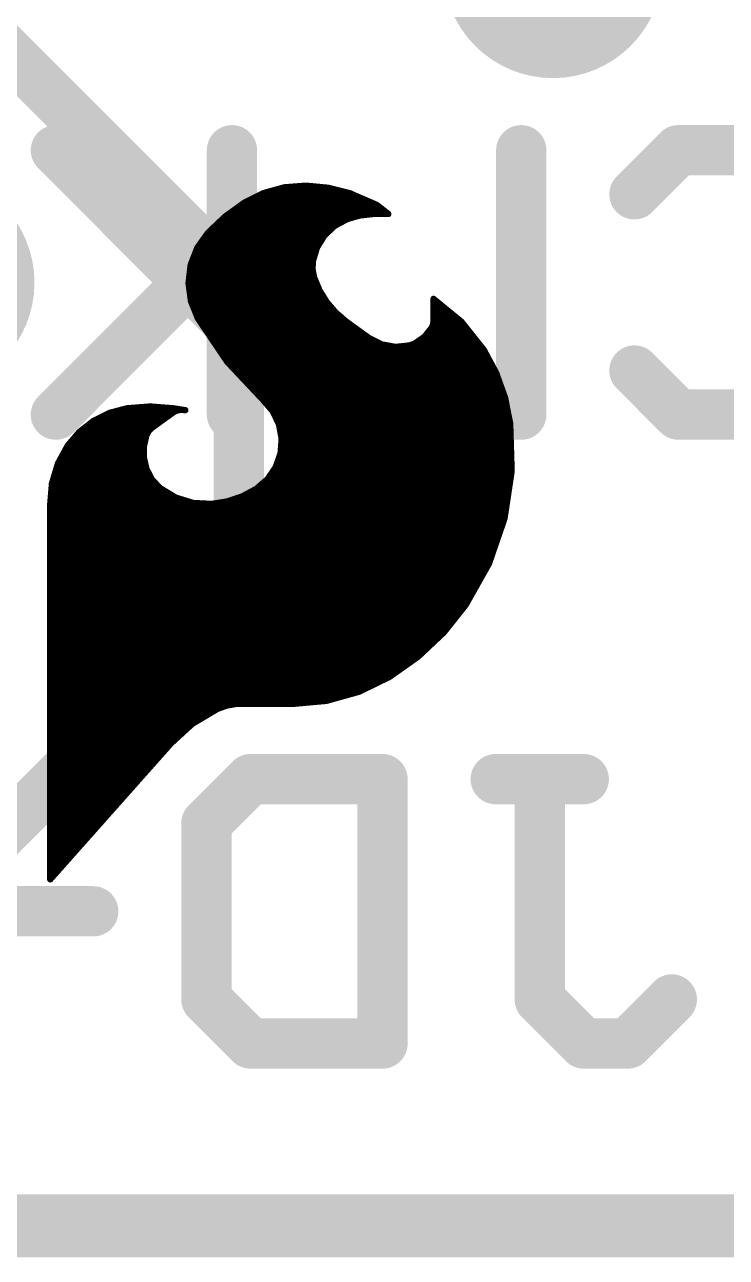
# Model space of a CAD drawing. Extents: x -36 to 72, y -11 to 13.
# Drawn here: x 15.645 to 18.481, y -0.127 to 4.851 of the extents above; entities that cross this region are included whole.
import ezdxf

# ---------------------------------------------------------------- set-up
doc = ezdxf.new("R2010")
doc.units = 0
for name, color, linetype in [('1', 12, 'CONTINUOUS'), ('16', 132, 'CONTINUOUS'), ('18', 110, 'CONTINUOUS'), ('20', 53, 'CONTINUOUS'), ('21', 53, 'CONTINUOUS'), ('22', 53, 'CONTINUOUS'), ('23', 53, 'CONTINUOUS')]:
    doc.layers.add(name, color=color, linetype=linetype)

# ---------------------------------------------------------------- blocks, each defined once
blk = doc.blocks.new('ROUNDV')
at = {"const_width": 0.5}
blk.add_lwpolyline([(0, -0.25, 1), (0, 0.25, 1), (0, -0.25)], format="xyb", dxfattribs=at)

msp = doc.modelspace()

# ---------------------------------------------------------------- linework, layer by layer
at = {"layer": '1'}
for points, const_width in [([(16.51, 3.81), (15.24, 5.08)], 0.2032), ([(16.51, 2.54), (16.51, 3.81)], 0.2032), ([(15.24, 1.27), (16.51, 2.54)], 0.2032), ([(21.59, 0), (0, 0)], 0.254)]:
    msp.add_lwpolyline(points, dxfattribs=dict(at, const_width=const_width))
at = {"layer": '1', "const_width": 0.1016}
for points in [[(16.5608, 3.81, 1), (16.4592, 3.81)], [(16.4741, 3.7741, 1), (16.5459, 3.8459)], [(16.5459, 2.5041, 1), (16.4741, 2.5759)], [(16.4592, 2.54, 1), (16.5608, 2.54)]]:
    msp.add_lwpolyline(points, format="xyb", dxfattribs=at)
at = {"layer": '16', "const_width": 0.254}
msp.add_lwpolyline([(21.59, 0), (0, 0)], dxfattribs=at)
at = {"layer": '20', "const_width": 0.2032}
msp.add_lwpolyline([(0, 0), (21.59, 0)], dxfattribs=at)
at = {"layer": '21', "const_width": 0.0254}
for points in [[(16.6109, 4.1714), (16.5329, 4.1326)], [(16.6949, 4.1946), (16.6109, 4.1714)], [(16.682, 4.191), (16.8784, 4.191)], [(16.7818, 4.2012), (16.6949, 4.1946)], [(16.8719, 4.1927), (16.7818, 4.2012)], [(16.9596, 4.1707), (16.8719, 4.1927)], [(16.9825, 4.1605), (16.9596, 4.1707)], [(16.5329, 4.1326), (16.4552, 4.0766)], [(16.5482, 4.1402), (17.0297, 4.1402)], [(16.5992, 4.1656), (16.9711, 4.1656)], [(17.0181, 4.1453), (16.9825, 4.1605)], [(17.0685, 4.1232), (17.0181, 4.1453)], [(17.112, 4.0894), (17.0685, 4.1232)], [(16.4552, 4.0766), (16.3856, 4.0107)], [(16.473, 4.0894), (17.112, 4.0894)], [(16.5082, 4.1148), (17.0794, 4.1148)], [(16.9495, 4.0665), (17.0007, 4.081)], [(17.0007, 4.081), (17.0536, 4.0869)], [(17.0536, 4.0869), (17.1146, 4.0869)], [(17.1145, 4.0869), (17.112, 4.0894)], [(17.1146, 4.0869), (17.1145, 4.0869)], [(16.4151, 4.0386), (16.8977, 4.0386)], [(16.4419, 4.064), (16.9448, 4.064)], [(16.8567, 4.0003), (16.8987, 4.0395)], [(16.8987, 4.0395), (16.9495, 4.0665)], [(16.3856, 4.0107), (16.3425, 3.9503)], [(16.3692, 3.9878), (16.849, 3.9878)], [(16.3882, 4.0132), (16.8706, 4.0132)], [(16.8264, 3.9514), (16.8567, 4.0003)], [(16.3425, 3.9503), (16.3157, 3.8811)], [(16.3373, 3.937), (16.822, 3.937)], [(16.3511, 3.9624), (16.8332, 3.9624)], [(16.8098, 3.8964), (16.8264, 3.9514)], [(16.3157, 3.8811), (16.3071, 3.8074)], [(16.3177, 3.8862), (16.8094, 3.8862)], [(16.3275, 3.9116), (16.8144, 3.9116)], [(16.8084, 3.863), (16.8098, 3.8964)], [(16.3104, 3.8354), (16.8139, 3.8354)], [(16.3133, 3.8608), (16.8088, 3.8608)], [(16.8149, 3.8303), (16.8084, 3.863)], [(16.8364, 3.7788), (16.8149, 3.8303)], [(16.3071, 3.8074), (16.317, 3.7339)], [(16.3074, 3.81), (16.8234, 3.81)], [(16.3102, 3.7846), (16.834, 3.7846)], [(16.8657, 3.7313), (16.8364, 3.7788)], [(16.3136, 3.7592), (16.8485, 3.7592)], [(16.317, 3.7339), (16.345, 3.6652)], [(16.3171, 3.7338), (16.8642, 3.7338)], [(16.902, 3.6889), (16.8657, 3.7313)], [(17.4101, 3.6519), (17.2975, 3.744)], [(17.2975, 3.744), (17.2975, 3.6551)], [(17.2975, 3.7338), (17.31, 3.7338)], [(16.3274, 3.7084), (16.8853, 3.7084)], [(16.3378, 3.683), (16.9089, 3.683)], [(16.9444, 3.6525), (16.902, 3.6889)], [(17.2975, 3.7084), (17.341, 3.7084)], [(17.2975, 3.683), (17.3721, 3.683)], [(16.345, 3.6652), (16.4636, 3.4894)], [(16.3501, 3.6576), (16.9385, 3.6576)], [(16.3673, 3.6322), (16.9725, 3.6322)], [(17.0358, 3.5865), (16.9444, 3.6525)], [(17.2898, 3.6271), (17.2602, 3.5904)], [(17.2955, 3.6406), (17.2898, 3.6271)], [(17.292, 3.6322), (17.4258, 3.6322)], [(17.2975, 3.6551), (17.2955, 3.6406)], [(17.2975, 3.6576), (17.4031, 3.6576)], [(17.5007, 3.5382), (17.4101, 3.6519)], [(16.3844, 3.6068), (17.0077, 3.6068)], [(16.4015, 3.5814), (17.0458, 3.5814)], [(17.0871, 3.5603), (17.0358, 3.5865)], [(17.2602, 3.5904), (17.2213, 3.5636)], [(17.2471, 3.5814), (17.4663, 3.5814)], [(17.2734, 3.6068), (17.446, 3.6068)], [(16.4187, 3.556), (17.1104, 3.556)], [(16.4358, 3.5306), (17.5048, 3.5306)], [(17.1437, 3.5499), (17.0871, 3.5603)], [(17.2009, 3.556), (17.1437, 3.5499)], [(17.2213, 3.5636), (17.2009, 3.556)], [(17.2009, 3.556), (17.4865, 3.556)], [(17.5508, 3.4448), (17.5007, 3.5382)], [(16.4529, 3.5052), (17.5184, 3.5052)], [(16.4636, 3.4894), (16.6091, 3.335)], [(16.4726, 3.4798), (17.5321, 3.4798)], [(16.4966, 3.4544), (17.5457, 3.4544)], [(16.5205, 3.429), (17.5565, 3.429)], [(17.5866, 3.345), (17.5508, 3.4448)], [(16.5444, 3.4036), (17.5656, 3.4036)], [(16.5684, 3.3782), (17.5747, 3.3782)], [(16.5923, 3.3528), (17.5838, 3.3528)], [(16.6091, 3.335), (16.6474, 3.2901)], [(16.6156, 3.3274), (17.5901, 3.3274)], [(17.6073, 3.241), (17.5866, 3.345)], [(15.988, 3.2836), (15.9232, 3.2515)], [(15.9739, 3.2766), (16.2329, 3.2766)], [(16.0579, 3.302), (15.988, 3.2836)], [(16.1519, 3.3094), (16.0579, 3.302)], [(16.0579, 3.302), (16.2459, 3.302)], [(16.2459, 3.302), (16.1519, 3.3094)], [(16.1595, 3.2233), (16.2434, 3.2842)], [(16.2434, 3.2842), (16.2591, 3.2926)], [(16.2942, 3.2944), (16.2459, 3.302)], [(16.2591, 3.2926), (16.2765, 3.2961)], [(16.2765, 3.2961), (16.2942, 3.2944)], [(16.6372, 3.302), (17.5952, 3.302)], [(16.6474, 3.2901), (16.6729, 3.2368)], [(16.6539, 3.2766), (17.6002, 3.2766)], [(15.9232, 3.2515), (15.8662, 3.2071)], [(15.8902, 3.2258), (16.1629, 3.2258)], [(15.9228, 3.2512), (16.1979, 3.2512)], [(16.666, 3.2512), (17.6053, 3.2512)], [(16.6729, 3.2368), (16.6836, 3.1787)], [(16.6749, 3.2258), (17.6078, 3.2258)], [(17.6133, 3.0482), (17.6073, 3.241)], [(15.8662, 3.2071), (15.8192, 3.1521)], [(15.8388, 3.175), (16.1327, 3.175)], [(15.8605, 3.2004), (16.1407, 3.2004)], [(16.1268, 3.1483), (16.1367, 3.1928)], [(16.1367, 3.1928), (16.1457, 3.2099)], [(16.1457, 3.2099), (16.1595, 3.2233)], [(16.6836, 3.1787), (16.679, 3.1198)], [(16.6796, 3.2004), (17.6086, 3.2004)], [(16.6834, 3.175), (17.6094, 3.175)], [(15.8192, 3.1521), (15.7791, 3.0789)], [(15.8039, 3.1242), (16.1268, 3.1242)], [(15.8178, 3.1496), (16.1271, 3.1496)], [(16.1268, 3.1027), (16.1268, 3.1483)], [(16.6794, 3.1242), (17.611, 3.1242)], [(16.6814, 3.1496), (17.6102, 3.1496)], [(15.7791, 3.0789), (15.7551, 2.999)], [(15.79, 3.0988), (16.1276, 3.0988)], [(16.1367, 3.0582), (16.1268, 3.1027)], [(16.679, 3.1198), (16.6594, 3.0641)], [(16.6716, 3.0988), (17.6118, 3.0988)], [(15.7698, 3.048), (16.1419, 3.048)], [(15.7774, 3.0734), (16.1333, 3.0734)], [(16.1589, 3.0148), (16.1367, 3.0582)], [(16.6594, 3.0641), (16.626, 3.0154)], [(16.6484, 3.048), (17.6133, 3.048)], [(16.6627, 3.0734), (17.6125, 3.0734)], [(17.5845, 2.8575), (17.6133, 3.0482)], [(15.7551, 2.999), (15.7481, 2.9159)], [(15.7549, 2.9972), (16.1757, 2.9972)], [(15.7621, 3.0226), (16.1549, 3.0226)], [(16.1926, 2.9794), (16.1589, 3.0148)], [(16.256, 2.9412), (16.1926, 2.9794)], [(16.5812, 2.9769), (16.5248, 2.9465)], [(16.626, 3.0154), (16.5812, 2.9769)], [(16.6049, 2.9972), (17.6056, 2.9972)], [(16.631, 3.0226), (17.6095, 3.0226)], [(15.7507, 2.9464), (16.2474, 2.9464)], [(15.7528, 2.9718), (16.2052, 2.9718)], [(16.3268, 2.9196), (16.256, 2.9412)], [(16.4641, 2.926), (16.4008, 2.9159)], [(16.5248, 2.9465), (16.4641, 2.926)], [(16.5245, 2.9464), (17.5979, 2.9464)], [(16.5717, 2.9718), (17.6018, 2.9718)], [(15.7481, 2.9159), (15.7481, 1.3995)], [(15.7481, 2.8956), (17.5902, 2.8956)], [(15.7485, 2.921), (16.3222, 2.921)], [(16.4008, 2.9159), (16.3268, 2.9196)], [(16.4328, 2.921), (17.5941, 2.921)], [(15.7481, 2.8702), (17.5864, 2.8702)], [(15.7481, 2.8448), (17.5801, 2.8448)], [(17.5217, 2.6751), (17.5845, 2.8575)], [(15.7481, 2.8194), (17.5714, 2.8194)], [(15.7481, 2.794), (17.5626, 2.794)], [(15.7481, 2.7686), (17.5539, 2.7686)], [(15.7481, 2.7432), (17.5451, 2.7432)], [(15.7481, 2.7178), (17.5364, 2.7178)], [(15.7481, 2.6924), (17.5276, 2.6924)], [(15.7481, 2.667), (17.5171, 2.667)], [(15.7481, 2.6416), (17.5028, 2.6416)], [(17.427, 2.507), (17.5217, 2.6751)], [(15.7481, 2.6162), (17.4885, 2.6162)], [(15.7481, 2.5908), (17.4742, 2.5908)], [(15.7481, 2.5654), (17.4599, 2.5654)], [(15.7481, 2.54), (17.4456, 2.54)], [(15.7481, 2.5146), (17.4313, 2.5146)], [(15.7481, 2.4892), (17.4128, 2.4892)], [(17.3386, 2.3963), (17.427, 2.507)], [(15.7481, 2.4638), (17.3925, 2.4638)], [(15.7481, 2.4384), (17.3722, 2.4384)], [(15.7481, 2.413), (17.3519, 2.413)], [(15.7481, 2.3876), (17.3293, 2.3876)], [(17.2354, 2.2991), (17.3386, 2.3963)], [(15.7481, 2.3622), (17.3024, 2.3622)], [(15.7481, 2.3368), (17.2754, 2.3368)], [(15.7481, 2.3114), (17.2485, 2.3114)], [(15.7481, 2.286), (17.2169, 2.286)], [(17.1197, 2.2174), (17.2354, 2.2991)], [(15.7481, 2.2606), (17.1809, 2.2606)], [(15.7481, 2.2352), (17.1449, 2.2352)], [(15.7481, 2.2098), (17.1041, 2.2098)], [(15.7481, 2.1844), (17.052, 2.1844)], [(16.9967, 2.1574), (17.1197, 2.2174)], [(15.7481, 2.159), (16.9999, 2.159)], [(15.7481, 2.1336), (16.9114, 2.1336)], [(16.8648, 2.1206), (16.9967, 2.1574)], [(15.7481, 2.1082), (16.7285, 2.1082)], [(15.7481, 2.0828), (16.4151, 2.0828)], [(16.3225, 2.0277), (16.4237, 2.0879)], [(16.4237, 2.0879), (16.4609, 2.1014)], [(16.4609, 2.1014), (16.4999, 2.1082)], [(16.4999, 2.1082), (16.7285, 2.1082)], [(16.7285, 2.1082), (16.8648, 2.1206)], [(15.7481, 2.0574), (16.3724, 2.0574)], [(15.7481, 2.032), (16.3297, 2.032)], [(15.7481, 2.0066), (16.2994, 2.0066)], [(15.7481, 1.9812), (16.2717, 1.9812)], [(16.2357, 1.9482), (16.3225, 2.0277)], [(15.7481, 1.9558), (16.244, 1.9558)], [(15.7481, 1.3995), (16.2357, 1.9482)], [(15.7481, 1.9304), (16.2199, 1.9304)], [(15.7481, 1.905), (16.1973, 1.905)], [(15.7481, 1.8796), (16.1747, 1.8796)], [(15.7481, 1.8542), (16.1522, 1.8542)], [(15.7481, 1.8288), (16.1296, 1.8288)], [(15.7481, 1.8034), (16.107, 1.8034)], [(15.7481, 1.778), (16.0845, 1.778)], [(15.7481, 1.7526), (16.0619, 1.7526)], [(15.7481, 1.7272), (16.0393, 1.7272)], [(15.7481, 1.7018), (16.0167, 1.7018)], [(15.7481, 1.6764), (15.9942, 1.6764)], [(15.7481, 1.651), (15.9716, 1.651)], [(15.7481, 1.6256), (15.949, 1.6256)], [(15.7481, 1.6002), (15.9265, 1.6002)], [(15.7481, 1.5748), (15.9039, 1.5748)], [(15.7481, 1.5494), (15.8813, 1.5494)], [(15.7481, 1.524), (15.8587, 1.524)], [(15.7481, 1.4986), (15.8362, 1.4986)], [(15.7481, 1.4732), (15.8136, 1.4732)], [(15.7481, 1.4478), (15.791, 1.4478)], [(15.7481, 1.4224), (15.7684, 1.4224)]]:
    msp.add_lwpolyline(points, dxfattribs=at)
at = {"layer": '21', "const_width": 0.0127}
for points in [[(16.6092, 4.1775, 1), (16.6126, 4.1653)], [(16.6137, 4.1657, 1), (16.6081, 4.1771)], [(16.682, 4.1974, 1), (16.682, 4.1846)], [(16.6944, 4.2009, 1), (16.6954, 4.1882)], [(16.6966, 4.1885, 1), (16.6932, 4.2007)], [(16.7824, 4.2075, 1), (16.7812, 4.1949)], [(16.7823, 4.1949, 1), (16.7813, 4.2075)], [(16.8734, 4.1988, 1), (16.8703, 4.1865)], [(16.8712, 4.1863, 1), (16.8725, 4.199)], [(16.8784, 4.1846, 1), (16.8784, 4.1974)], [(16.9622, 4.1765, 1), (16.957, 4.1649)], [(16.9581, 4.1645, 1), (16.9611, 4.1769)], [(16.5301, 4.1383, 1), (16.5357, 4.1269)], [(16.5366, 4.1274, 1), (16.5292, 4.1378)], [(16.5482, 4.1466, 1), (16.5482, 4.1338)], [(16.5992, 4.172, 1), (16.5992, 4.1593)], [(16.9711, 4.1593, 1), (16.9711, 4.172)], [(16.985, 4.1663, 1), (16.98, 4.1547)], [(16.9799, 4.1547, 1), (16.9851, 4.1663)], [(17.0206, 4.1511, 1), (17.0156, 4.1395)], [(17.0156, 4.1395, 1), (17.0206, 4.1511)], [(17.0297, 4.1338, 1), (17.0297, 4.1466)], [(17.0724, 4.1282, 1), (17.0646, 4.1182)], [(17.066, 4.1174, 1), (17.0711, 4.129)], [(16.4515, 4.0817, 1), (16.4589, 4.0714)], [(16.4596, 4.0719, 1), (16.4508, 4.0812)], [(16.473, 4.0958, 1), (16.473, 4.0831)], [(16.5082, 4.1212, 1), (16.5082, 4.1084)], [(17, 4.0873, 1), (17.0014, 4.0747)], [(17.0024, 4.0749, 1), (16.999, 4.0871)], [(17.0536, 4.0933, 1), (17.0536, 4.0805)], [(17.0543, 4.0806, 1), (17.0529, 4.0932)], [(17.0794, 4.1084, 1), (17.0794, 4.1212)], [(17.1165, 4.0939, 1), (17.1075, 4.0849)], [(17.1081, 4.0844, 1), (17.1159, 4.0944)], [(17.1145, 4.0933, 1), (17.1145, 4.0805)], [(17.11, 4.0824, 1), (17.119, 4.0914)], [(17.112, 4.0831, 1), (17.112, 4.0958)], [(17.1146, 4.0805, 1), (17.1146, 4.0933)], [(17.1146, 4.0805, 1), (17.1146, 4.0933)], [(16.4151, 4.045, 1), (16.4151, 4.0323)], [(16.4419, 4.0704, 1), (16.4419, 4.0576)], [(16.8958, 4.0451, 1), (16.9017, 4.0339)], [(16.9031, 4.0349, 1), (16.8944, 4.0442)], [(16.8977, 4.0323, 1), (16.8977, 4.045)], [(16.9478, 4.0726, 1), (16.9512, 4.0604)], [(16.9448, 4.0576, 1), (16.9448, 4.0704)], [(16.9525, 4.0609, 1), (16.9465, 4.0721)], [(16.3692, 3.9941, 1), (16.3692, 3.9815)], [(16.3812, 4.0153, 1), (16.39, 4.0061)], [(16.3908, 4.007, 1), (16.3804, 4.0144)], [(16.3882, 4.0196, 1), (16.3882, 4.0069)], [(16.849, 3.9815, 1), (16.849, 3.9941)], [(16.8524, 4.0049, 1), (16.8611, 3.9956)], [(16.8621, 3.9969, 1), (16.8513, 4.0036)], [(16.8706, 4.0069, 1), (16.8706, 4.0196)], [(16.3373, 3.9434, 1), (16.3373, 3.9307)], [(16.3373, 3.954, 1), (16.3476, 3.9466)], [(16.3484, 3.948, 1), (16.3365, 3.9526)], [(16.3511, 3.9688, 1), (16.3511, 3.9561)], [(16.821, 3.9548, 1), (16.8318, 3.9481)], [(16.8325, 3.9496, 1), (16.8203, 3.9533)], [(16.822, 3.9307, 1), (16.822, 3.9434)], [(16.8332, 3.9561, 1), (16.8332, 3.9688)], [(16.322, 3.8804, 1), (16.3094, 3.8819)], [(16.3098, 3.8834, 1), (16.3217, 3.8788)], [(16.3177, 3.8925, 1), (16.3177, 3.8799)], [(16.3275, 3.9179, 1), (16.3275, 3.9053)], [(16.8161, 3.8961, 1), (16.8035, 3.8967)], [(16.8037, 3.8982, 1), (16.8159, 3.8946)], [(16.8094, 3.8799, 1), (16.8094, 3.8925)], [(16.8144, 3.9053, 1), (16.8144, 3.9179)], [(16.3104, 3.8418, 1), (16.3104, 3.8291)], [(16.3133, 3.8672, 1), (16.3133, 3.8545)], [(16.802, 3.8633, 1), (16.8147, 3.8628)], [(16.8146, 3.8643, 1), (16.8022, 3.8618)], [(16.8208, 3.8327, 1), (16.809, 3.8279)], [(16.8087, 3.8291, 1), (16.8211, 3.8315)], [(16.8088, 3.8545, 1), (16.8088, 3.8672)], [(16.8139, 3.8291, 1), (16.8139, 3.8418)], [(16.3134, 3.8083, 1), (16.3008, 3.8066)], [(16.3008, 3.8082, 1), (16.3134, 3.8067)], [(16.3074, 3.8163, 1), (16.3074, 3.8037)], [(16.3102, 3.791, 1), (16.3102, 3.7783)], [(16.8234, 3.8037, 1), (16.8234, 3.8163)], [(16.8418, 3.7821, 1), (16.831, 3.7755)], [(16.8305, 3.7763, 1), (16.8422, 3.7812)], [(16.834, 3.7783, 1), (16.834, 3.791)], [(16.3136, 3.7656, 1), (16.3136, 3.7529)], [(16.3107, 3.7331, 1), (16.3233, 3.7348)], [(16.3229, 3.7363, 1), (16.3112, 3.7315)], [(16.3171, 3.7401, 1), (16.3171, 3.7275)], [(16.8485, 3.7529, 1), (16.8485, 3.7656)], [(16.8705, 3.7354, 1), (16.8609, 3.7272)], [(16.8603, 3.728, 1), (16.8711, 3.7346)], [(16.8642, 3.7275, 1), (16.8642, 3.7401)], [(17.3039, 3.744, 1), (17.2911, 3.744)], [(17.3015, 3.7489, 1), (17.2935, 3.7391)], [(17.2975, 3.7401, 1), (17.2975, 3.7275)], [(17.31, 3.7275, 1), (17.31, 3.7401)], [(16.3274, 3.7147, 1), (16.3274, 3.7021)], [(16.3378, 3.6894, 1), (16.3378, 3.6767)], [(16.8853, 3.7021, 1), (16.8853, 3.7147)], [(16.9062, 3.6937, 1), (16.8979, 3.6841)], [(16.8972, 3.6848, 1), (16.9069, 3.693)], [(16.9089, 3.6767, 1), (16.9089, 3.6894)], [(17.2975, 3.7147, 1), (17.2975, 3.7021)], [(17.2975, 3.6894, 1), (17.2975, 3.6767)], [(17.341, 3.7021, 1), (17.341, 3.7147)], [(17.3721, 3.6767, 1), (17.3721, 3.6894)], [(16.3503, 3.6688, 1), (16.3397, 3.6616)], [(16.3391, 3.6628, 1), (16.3509, 3.6676)], [(16.3501, 3.6639, 1), (16.3501, 3.6513)], [(16.3673, 3.6385, 1), (16.3673, 3.6259)], [(16.9481, 3.6576, 1), (16.9407, 3.6474)], [(16.9385, 3.6513, 1), (16.9385, 3.6639)], [(16.9403, 3.6477, 1), (16.9485, 3.6573)], [(16.9725, 3.6259, 1), (16.9725, 3.6385)], [(17.284, 3.6296, 1), (17.2956, 3.6246)], [(17.2947, 3.6231, 1), (17.2849, 3.6311)], [(17.292, 3.6385, 1), (17.292, 3.6259)], [(17.2892, 3.6414, 1), (17.3018, 3.6397)], [(17.3014, 3.6381, 1), (17.2897, 3.6431)], [(17.2911, 3.6551, 1), (17.3039, 3.6551)], [(17.2975, 3.6639, 1), (17.2975, 3.6513)], [(17.3038, 3.6542, 1), (17.2912, 3.656)], [(17.4031, 3.6513, 1), (17.4031, 3.6639)], [(17.415, 3.6559, 1), (17.4051, 3.648)], [(17.406, 3.647, 1), (17.4141, 3.6568)], [(17.4258, 3.6259, 1), (17.4258, 3.6385)], [(16.3844, 3.6132, 1), (16.3844, 3.6005)], [(16.4015, 3.5878, 1), (16.4015, 3.5751)], [(17.0077, 3.6005, 1), (17.0077, 3.6132)], [(17.0387, 3.5922, 1), (17.0329, 3.5808)], [(17.0321, 3.5814, 1), (17.0395, 3.5916)], [(17.0458, 3.5751, 1), (17.0458, 3.5878)], [(17.2471, 3.5878, 1), (17.2471, 3.5751)], [(17.2552, 3.5944, 1), (17.2651, 3.5864)], [(17.2638, 3.5851, 1), (17.2566, 3.5956)], [(17.2734, 3.6132, 1), (17.2734, 3.6005)], [(17.446, 3.6005, 1), (17.446, 3.6132)], [(17.4663, 3.5751, 1), (17.4663, 3.5878)], [(16.4187, 3.5623, 1), (16.4187, 3.5497)], [(16.4358, 3.537, 1), (16.4358, 3.5243)], [(17.0882, 3.5666, 1), (17.0859, 3.5541)], [(17.0842, 3.5547, 1), (17.09, 3.566)], [(17.1104, 3.5497, 1), (17.1104, 3.5623)], [(17.143, 3.5562, 1), (17.1443, 3.5435)], [(17.1425, 3.5436, 1), (17.1448, 3.5561)], [(17.1987, 3.562, 1), (17.2031, 3.55)], [(17.2009, 3.5623, 1), (17.2009, 3.5497)], [(17.2016, 3.5497, 1), (17.2002, 3.5623)], [(17.2177, 3.5688, 1), (17.2249, 3.5584)], [(17.2235, 3.5576, 1), (17.2191, 3.5696)], [(17.4865, 3.5497, 1), (17.4865, 3.5623)], [(17.5063, 3.5412, 1), (17.4951, 3.5352)], [(17.4957, 3.5342, 1), (17.5057, 3.5422)], [(17.5048, 3.5243, 1), (17.5048, 3.537)], [(16.4529, 3.5116, 1), (16.4529, 3.4989)], [(16.4682, 3.4937, 1), (16.459, 3.485)], [(16.4584, 3.4858, 1), (16.4689, 3.4929)], [(16.4726, 3.4861, 1), (16.4726, 3.4735)], [(17.5184, 3.4989, 1), (17.5184, 3.5116)], [(17.5321, 3.4735, 1), (17.5321, 3.4861)], [(16.4966, 3.4607, 1), (16.4966, 3.4481)], [(16.5205, 3.4354, 1), (16.5205, 3.4227)], [(17.5568, 3.4469, 1), (17.5449, 3.4426)], [(17.5452, 3.4418, 1), (17.5564, 3.4478)], [(17.5457, 3.4481, 1), (17.5457, 3.4607)], [(17.5565, 3.4227, 1), (17.5565, 3.4354)], [(16.5444, 3.4099, 1), (16.5444, 3.3973)], [(16.5684, 3.3845, 1), (16.5684, 3.3719)], [(17.5656, 3.3973, 1), (17.5656, 3.4099)], [(17.5747, 3.3719, 1), (17.5747, 3.3845)], [(16.5923, 3.3592, 1), (16.5923, 3.3465)], [(16.6139, 3.3391, 1), (16.6043, 3.3309)], [(16.6045, 3.3306, 1), (16.6137, 3.3394)], [(16.6156, 3.3338, 1), (16.6156, 3.3211)], [(17.5929, 3.3462, 1), (17.5804, 3.3437)], [(17.5807, 3.3428, 1), (17.5926, 3.3471)], [(17.5838, 3.3465, 1), (17.5838, 3.3592)], [(17.5901, 3.3211, 1), (17.5901, 3.3338)], [(15.9739, 3.283, 1), (15.9739, 3.2703)], [(15.9864, 3.2897, 1), (15.9896, 3.2774)], [(15.9908, 3.2779, 1), (15.9852, 3.2893)], [(16.0574, 3.3083, 1), (16.0584, 3.2957)], [(16.0579, 3.3083, 1), (16.0579, 3.2957)], [(16.0595, 3.2959, 1), (16.0563, 3.3081)], [(16.1524, 3.3157, 1), (16.1514, 3.303)], [(16.1524, 3.303, 1), (16.1514, 3.3157)], [(16.2329, 3.2703, 1), (16.2329, 3.283)], [(16.2404, 3.2898, 1), (16.2464, 3.2786)], [(16.2469, 3.3083, 1), (16.2449, 3.2957)], [(16.2471, 3.2791, 1), (16.2397, 3.2893)], [(16.2454, 3.2957, 1), (16.2464, 3.3083)], [(16.2459, 3.2957, 1), (16.2459, 3.3083)], [(16.2578, 3.2988, 1), (16.2603, 3.2864)], [(16.2621, 3.287, 1), (16.2561, 3.2982)], [(16.2771, 3.3024, 1), (16.2759, 3.2898)], [(16.2778, 3.2899, 1), (16.2752, 3.3023)], [(16.2932, 3.2881, 1), (16.2952, 3.3007)], [(16.2936, 3.2881, 1), (16.2948, 3.3007)], [(16.6372, 3.3083, 1), (16.6372, 3.2957)], [(16.6532, 3.2928, 1), (16.6417, 3.2873)], [(16.6426, 3.2859, 1), (16.6523, 3.2942)], [(16.6539, 3.283, 1), (16.6539, 3.2703)], [(17.5952, 3.2957, 1), (17.5952, 3.3083)], [(17.6002, 3.2703, 1), (17.6002, 3.283)], [(15.8902, 3.2321, 1), (15.8902, 3.2195)], [(15.9228, 3.2576, 1), (15.9228, 3.2449)], [(15.9204, 3.2572, 1), (15.926, 3.2458)], [(15.9271, 3.2465, 1), (15.9193, 3.2565)], [(16.1629, 3.2195, 1), (16.1629, 3.2321)], [(16.1979, 3.2449, 1), (16.1979, 3.2576)], [(16.666, 3.2576, 1), (16.666, 3.2449)], [(16.6791, 3.2379, 1), (16.6666, 3.2356)], [(16.6671, 3.234, 1), (16.6786, 3.2395)], [(16.6749, 3.2321, 1), (16.6749, 3.2195)], [(17.6136, 3.2412, 1), (17.601, 3.2408)], [(17.6011, 3.2398, 1), (17.6135, 3.2422)], [(17.6053, 3.2449, 1), (17.6053, 3.2576)], [(17.6078, 3.2195, 1), (17.6078, 3.2321)], [(15.8388, 3.1814, 1), (15.8388, 3.1687)], [(15.8605, 3.2067, 1), (15.8605, 3.1941)], [(15.8623, 3.2121, 1), (15.8701, 3.2021)], [(15.871, 3.203, 1), (15.8613, 3.2112)], [(16.1311, 3.1958, 1), (16.1423, 3.1898)], [(16.1429, 3.1914, 1), (16.1305, 3.1942)], [(16.1327, 3.1687, 1), (16.1327, 3.1814)], [(16.1413, 3.2144, 1), (16.1501, 3.2053)], [(16.1513, 3.2069, 1), (16.1401, 3.2128)], [(16.1407, 3.1941, 1), (16.1407, 3.2067)], [(16.1558, 3.2284, 1), (16.1632, 3.2182)], [(16.1639, 3.2188, 1), (16.1551, 3.2278)], [(16.6796, 3.2067, 1), (16.6796, 3.1941)], [(16.6834, 3.1814, 1), (16.6834, 3.1687)], [(16.69, 3.1782, 1), (16.6773, 3.1792)], [(17.6086, 3.1941, 1), (17.6086, 3.2067)], [(17.6094, 3.1687, 1), (17.6094, 3.1814)], [(15.8039, 3.1305, 1), (15.8039, 3.1179)], [(15.8178, 3.1559, 1), (15.8178, 3.1433)], [(15.8144, 3.1562, 1), (15.824, 3.148)], [(15.8248, 3.149, 1), (15.8136, 3.1552)], [(16.1331, 3.1483, 1), (16.1204, 3.1483)], [(16.1206, 3.1497, 1), (16.133, 3.1469)], [(16.1268, 3.1179, 1), (16.1268, 3.1305)], [(16.1271, 3.1433, 1), (16.1271, 3.1559)], [(16.6794, 3.1305, 1), (16.6794, 3.1179)], [(16.6814, 3.1559, 1), (16.6814, 3.1433)], [(16.6774, 3.1775, 1), (16.6899, 3.1798)], [(17.6102, 3.1433, 1), (17.6102, 3.1559)], [(17.611, 3.1179, 1), (17.611, 3.1305)], [(15.7735, 3.082, 1), (15.7847, 3.0759)], [(15.7852, 3.0771, 1), (15.773, 3.0808)], [(15.79, 3.1052, 1), (15.79, 3.0925)], [(16.133, 3.1041, 1), (16.1206, 3.1013)], [(16.1204, 3.1027, 1), (16.1331, 3.1027)], [(16.1276, 3.0925, 1), (16.1276, 3.1052)], [(16.6716, 3.1052, 1), (16.6716, 3.0925)], [(16.6727, 3.1203, 1), (16.6854, 3.1193)], [(16.685, 3.1177, 1), (16.6731, 3.1219)], [(17.6118, 3.0925, 1), (17.6118, 3.1052)], [(15.7698, 3.0543, 1), (15.7698, 3.0417)], [(15.7774, 3.0798, 1), (15.7774, 3.0671)], [(16.1424, 3.0611, 1), (16.131, 3.0553)], [(16.1305, 3.0568, 1), (16.1429, 3.0596)], [(16.1333, 3.0671, 1), (16.1333, 3.0798)], [(16.1419, 3.0417, 1), (16.1419, 3.0543)], [(16.6484, 3.0543, 1), (16.6484, 3.0417)], [(16.6534, 3.0662, 1), (16.6654, 3.062)], [(16.6646, 3.0605, 1), (16.6542, 3.0677)], [(16.6627, 3.0798, 1), (16.6627, 3.0671)], [(17.607, 3.048, 1), (17.6197, 3.0484)], [(17.6196, 3.0472, 1), (17.6071, 3.0491)], [(17.6125, 3.0671, 1), (17.6125, 3.0798)], [(17.6133, 3.0417, 1), (17.6133, 3.0543)], [(15.7549, 3.0036, 1), (15.7549, 2.9909)], [(15.7614, 2.9985, 1), (15.7487, 2.9996)], [(15.749, 3.0009, 1), (15.7611, 2.9972)], [(15.7621, 3.029, 1), (15.7621, 3.0163)], [(16.1635, 3.0191, 1), (16.1543, 3.0104)], [(16.1533, 3.0119, 1), (16.1646, 3.0176)], [(16.1549, 3.0163, 1), (16.1549, 3.029)], [(16.1757, 2.9909, 1), (16.1757, 3.0036)], [(16.1959, 2.9848, 1), (16.1893, 2.974)], [(16.188, 2.975, 1), (16.1972, 2.9838)], [(16.5771, 2.9817, 1), (16.5853, 2.9721)], [(16.5842, 2.9713, 1), (16.5782, 2.9825)], [(16.6049, 3.0036, 1), (16.6049, 2.9909)], [(16.6208, 3.0189, 1), (16.6313, 3.0118)], [(16.6302, 3.0105, 1), (16.6219, 3.0202)], [(16.631, 3.029, 1), (16.631, 3.0163)], [(17.6056, 2.9909, 1), (17.6056, 3.0036)], [(17.6095, 3.0163, 1), (17.6095, 3.029)], [(15.7507, 2.9527, 1), (15.7507, 2.9401)], [(15.7528, 2.9781, 1), (15.7528, 2.9655)], [(16.2052, 2.9655, 1), (16.2052, 2.9781)], [(16.2474, 2.9401, 1), (16.2474, 2.9527)], [(16.2579, 2.9473, 1), (16.2542, 2.9351)], [(16.2527, 2.9357, 1), (16.2593, 2.9466)], [(16.4621, 2.932, 1), (16.4661, 2.92)], [(16.4651, 2.9197, 1), (16.4631, 2.9322)], [(16.5245, 2.9527, 1), (16.5245, 2.9401)], [(16.5218, 2.9521, 1), (16.5278, 2.9409)], [(16.5268, 2.9405, 1), (16.5228, 2.9525)], [(16.5717, 2.9781, 1), (16.5717, 2.9655)], [(17.5979, 2.9401, 1), (17.5979, 2.9527)], [(17.6018, 2.9655, 1), (17.6018, 2.9781)], [(15.7545, 2.9159, 1), (15.7418, 2.9159)], [(15.7418, 2.9164, 1), (15.7544, 2.9154)], [(15.7481, 2.9019, 1), (15.7481, 2.8893)], [(15.7485, 2.9274, 1), (15.7485, 2.9147)], [(16.3272, 2.9259, 1), (16.3265, 2.9132)], [(16.3222, 2.9147, 1), (16.3222, 2.9274)], [(16.325, 2.9135, 1), (16.3287, 2.9256)], [(16.3998, 2.9222, 1), (16.4018, 2.9096)], [(16.4005, 2.9096, 1), (16.4011, 2.9222)], [(16.4328, 2.9274, 1), (16.4328, 2.9147)], [(17.5902, 2.8893, 1), (17.5902, 2.9019)], [(17.5941, 2.9147, 1), (17.5941, 2.9274)], [(15.7481, 2.8512, 1), (15.7481, 2.8385)], [(15.7481, 2.8765, 1), (15.7481, 2.8639)], [(17.5782, 2.8584, 1), (17.5908, 2.8565)], [(17.5905, 2.8554, 1), (17.5785, 2.8595)], [(17.5801, 2.8385, 1), (17.5801, 2.8512)], [(17.5864, 2.8639, 1), (17.5864, 2.8765)], [(15.7481, 2.8258, 1), (15.7481, 2.8131)], [(15.7481, 2.8003, 1), (15.7481, 2.7877)], [(17.5626, 2.7877, 1), (17.5626, 2.8003)], [(17.5714, 2.8131, 1), (17.5714, 2.8258)], [(15.7481, 2.775, 1), (15.7481, 2.7623)], [(15.7481, 2.7496, 1), (15.7481, 2.7369)], [(17.5451, 2.7369, 1), (17.5451, 2.7496)], [(17.5539, 2.7623, 1), (17.5539, 2.775)], [(15.7481, 2.7241, 1), (15.7481, 2.7115)], [(15.7481, 2.6987, 1), (15.7481, 2.6861)], [(17.5276, 2.6861, 1), (17.5276, 2.6987)], [(17.5364, 2.7115, 1), (17.5364, 2.7241)], [(15.7481, 2.6734, 1), (15.7481, 2.6607)], [(15.7481, 2.6479, 1), (15.7481, 2.6353)], [(17.5028, 2.6353, 1), (17.5028, 2.6479)], [(17.5157, 2.6771, 1), (17.5277, 2.673)], [(17.5272, 2.672, 1), (17.5161, 2.6782)], [(17.5171, 2.6607, 1), (17.5171, 2.6734)], [(15.7481, 2.5972, 1), (15.7481, 2.5845)], [(15.7481, 2.6225, 1), (15.7481, 2.6099)], [(17.4742, 2.5845, 1), (17.4742, 2.5972)], [(17.4885, 2.6099, 1), (17.4885, 2.6225)], [(15.7481, 2.5717, 1), (15.7481, 2.5591)], [(15.7481, 2.5463, 1), (15.7481, 2.5337)], [(17.4456, 2.5337, 1), (17.4456, 2.5463)], [(17.4599, 2.5591, 1), (17.4599, 2.5717)], [(15.7481, 2.521, 1), (15.7481, 2.5083)], [(15.7481, 2.4956, 1), (15.7481, 2.4829)], [(17.4128, 2.4829, 1), (17.4128, 2.4956)], [(17.4215, 2.5101, 1), (17.4325, 2.5039)], [(17.432, 2.503, 1), (17.422, 2.511)], [(17.4313, 2.5083, 1), (17.4313, 2.521)], [(15.7481, 2.4701, 1), (15.7481, 2.4575)], [(15.7481, 2.4447, 1), (15.7481, 2.4321)], [(17.3722, 2.4321, 1), (17.3722, 2.4447)], [(17.3925, 2.4575, 1), (17.3925, 2.4701)], [(15.7481, 2.4194, 1), (15.7481, 2.4067)], [(15.7481, 2.3939, 1), (15.7481, 2.3813)], [(17.3293, 2.3813, 1), (17.3293, 2.3939)], [(17.3336, 2.4003, 1), (17.3435, 2.3923)], [(17.3429, 2.3917, 1), (17.3342, 2.4009)], [(17.3519, 2.4067, 1), (17.3519, 2.4194)], [(15.7481, 2.3432, 1), (15.7481, 2.3305)], [(15.7481, 2.3685, 1), (15.7481, 2.3559)], [(17.2754, 2.3305, 1), (17.2754, 2.3432)], [(17.3024, 2.3559, 1), (17.3024, 2.3685)], [(15.7481, 2.3177, 1), (15.7481, 2.3051)], [(15.7481, 2.2923, 1), (15.7481, 2.2797)], [(17.2169, 2.2797, 1), (17.2169, 2.2923)], [(17.2311, 2.3037, 1), (17.2398, 2.2945)], [(17.2391, 2.2939, 1), (17.2318, 2.3043)], [(17.2485, 2.3051, 1), (17.2485, 2.3177)], [(15.7481, 2.267, 1), (15.7481, 2.2543)], [(15.7481, 2.2416, 1), (15.7481, 2.2289)], [(17.1449, 2.2289, 1), (17.1449, 2.2416)], [(17.1809, 2.2543, 1), (17.1809, 2.267)], [(15.7481, 2.2161, 1), (15.7481, 2.2035)], [(15.7481, 2.1907, 1), (15.7481, 2.1781)], [(17.052, 2.1781, 1), (17.052, 2.1907)], [(17.1041, 2.2035, 1), (17.1041, 2.2161)], [(17.116, 2.2226, 1), (17.1234, 2.2122)], [(17.1225, 2.2117, 1), (17.1169, 2.2231)], [(15.7481, 2.1654, 1), (15.7481, 2.1527)], [(15.7481, 2.1399, 1), (15.7481, 2.1273)], [(16.9114, 2.1273, 1), (16.9114, 2.1399)], [(16.9939, 2.1631, 1), (16.9994, 2.1517)], [(16.9984, 2.1513, 1), (16.995, 2.1635)], [(16.9999, 2.1527, 1), (16.9999, 2.1654)], [(15.7481, 2.0892, 1), (15.7481, 2.0765)], [(15.7481, 2.1145, 1), (15.7481, 2.1019)], [(16.4151, 2.0765, 1), (16.4151, 2.0892)], [(16.4215, 2.0939, 1), (16.4259, 2.0819)], [(16.4269, 2.0824, 1), (16.4205, 2.0934)], [(16.4598, 2.1076, 1), (16.462, 2.0951)], [(16.4631, 2.0954, 1), (16.4588, 2.1073)], [(16.4999, 2.1145, 1), (16.4999, 2.1019)], [(16.501, 2.1019, 1), (16.4988, 2.1145)], [(16.7279, 2.1145, 1), (16.7291, 2.1019)], [(16.7285, 2.1019, 1), (16.7285, 2.1145)], [(16.7285, 2.1019, 1), (16.7285, 2.1145)], [(16.8631, 2.1267, 1), (16.8665, 2.1145)], [(16.8654, 2.1143, 1), (16.8642, 2.1269)], [(15.7481, 2.0637, 1), (15.7481, 2.0511)], [(15.7481, 2.0383, 1), (15.7481, 2.0257)], [(16.3297, 2.0257, 1), (16.3297, 2.0383)], [(16.3724, 2.0511, 1), (16.3724, 2.0637)], [(15.7481, 2.013, 1), (15.7481, 2.0003)], [(15.7481, 1.9876, 1), (15.7481, 1.9748)], [(16.2717, 1.9748, 1), (16.2717, 1.9876)], [(16.2994, 2.0003, 1), (16.2994, 2.013)], [(16.3193, 2.0332, 1), (16.3257, 2.0223)], [(16.3268, 2.0231, 1), (16.3182, 2.0324)], [(15.7481, 1.9622, 1), (15.7481, 1.9494)], [(15.7481, 1.9368, 1), (15.7481, 1.9241)], [(16.2199, 1.9241, 1), (16.2199, 1.9368)], [(16.2314, 1.9529, 1), (16.24, 1.9435)], [(16.2404, 1.944, 1), (16.231, 1.9524)], [(16.244, 1.9494, 1), (16.244, 1.9622)], [(15.7481, 1.9114, 1), (15.7481, 1.8986)], [(15.7481, 1.886, 1), (15.7481, 1.8733)], [(16.1747, 1.8733, 1), (16.1747, 1.886)], [(16.1973, 1.8986, 1), (16.1973, 1.9114)], [(15.7481, 1.8606, 1), (15.7481, 1.8478)], [(16.1522, 1.8478, 1), (16.1522, 1.8606)], [(15.7481, 1.8352, 1), (15.7481, 1.8224)], [(15.7481, 1.8098, 1), (15.7481, 1.7971)], [(16.107, 1.7971, 1), (16.107, 1.8098)], [(16.1296, 1.8224, 1), (16.1296, 1.8352)], [(15.7481, 1.7844, 1), (15.7481, 1.7716)], [(15.7481, 1.759, 1), (15.7481, 1.7463)], [(16.0619, 1.7463, 1), (16.0619, 1.759)], [(16.0845, 1.7716, 1), (16.0845, 1.7844)], [(15.7481, 1.7336, 1), (15.7481, 1.7208)], [(15.7481, 1.7082, 1), (15.7481, 1.6954)], [(16.0167, 1.6954, 1), (16.0167, 1.7082)], [(16.0393, 1.7208, 1), (16.0393, 1.7336)], [(15.7481, 1.6828, 1), (15.7481, 1.6701)], [(15.7481, 1.6574, 1), (15.7481, 1.6446)], [(15.9716, 1.6446, 1), (15.9716, 1.6574)], [(15.9942, 1.6701, 1), (15.9942, 1.6828)], [(15.7481, 1.632, 1), (15.7481, 1.6193)], [(15.7481, 1.6066, 1), (15.7481, 1.5938)], [(15.9265, 1.5938, 1), (15.9265, 1.6066)], [(15.949, 1.6193, 1), (15.949, 1.632)], [(15.7481, 1.5812, 1), (15.7481, 1.5684)], [(15.7481, 1.5558, 1), (15.7481, 1.5431)], [(15.8813, 1.5431, 1), (15.8813, 1.5558)], [(15.9039, 1.5684, 1), (15.9039, 1.5812)], [(15.7481, 1.5304, 1), (15.7481, 1.5176)], [(15.7481, 1.505, 1), (15.7481, 1.4923)], [(15.8362, 1.4923, 1), (15.8362, 1.505)], [(15.8587, 1.5176, 1), (15.8587, 1.5304)], [(15.7481, 1.4796, 1), (15.7481, 1.4668)], [(15.7481, 1.4542, 1), (15.7481, 1.4414)], [(15.791, 1.4414, 1), (15.791, 1.4542)], [(15.8136, 1.4668, 1), (15.8136, 1.4796)], [(15.7481, 1.4288, 1), (15.7481, 1.4161)], [(15.7434, 1.4037, 1), (15.7528, 1.3953)], [(15.7418, 1.3995, 1), (15.7545, 1.3995)], [(15.7684, 1.4161, 1), (15.7684, 1.4288)]]:
    msp.add_lwpolyline(points, format="xyb", dxfattribs=at)
at = {"layer": '22', "const_width": 0.2032}
for points in [[(16.4826, 3.6325), (15.7708, 4.3443)], [(16.4826, 4.3443), (16.4826, 3.2766)], [(17.652, 4.3443), (17.652, 3.2766)], [(18.1096, 4.1664), (18.2875, 4.3443)], [(18.2875, 4.3443), (18.6435, 4.3443)], [(16.3047, 3.8105), (15.7708, 3.2766)], [(18.2875, 3.2766), (18.1096, 3.4546)], [(17.652, 3.2766), (16.9402, 3.2766)], [(18.6435, 3.2766), (18.2875, 3.2766)], [(16.3794, 1.6264), (16.5574, 1.8043)], [(16.5574, 1.8043), (17.0912, 1.8043)], [(17.0912, 1.8043), (17.0912, 0.7366)], [(17.9047, 1.8043), (17.5488, 1.8043)], [(17.7267, 0.9146), (17.7267, 1.8043)], [(16.3794, 0.9146), (16.3794, 1.6264)], [(15.9218, 1.2705), (15.21, 1.2705)], [(16.5574, 0.7366), (16.3794, 0.9146)], [(17.9047, 0.7366), (17.7267, 0.9146)], [(18.2606, 0.9146), (18.0827, 0.7366)], [(17.0912, 0.7366), (16.5574, 0.7366)], [(18.0827, 0.7366), (17.9047, 0.7366)]]:
    msp.add_lwpolyline(points, dxfattribs=at)
at = {"layer": '22', "const_width": 0.1016}
for points in [[(15.8067, 4.3802, 1), (15.7349, 4.3084)], [(16.5334, 4.3443, 1), (16.4318, 4.3443)], [(17.7028, 4.3443, 1), (17.6012, 4.3443)], [(18.2875, 4.3951, 1), (18.2875, 4.2935)], [(18.3235, 4.3084, 1), (18.2516, 4.3802)], [(18.0737, 4.2023, 1), (18.1455, 4.1304)], [(16.3406, 3.7745, 1), (16.2687, 3.8464)], [(16.4467, 3.5966, 1), (16.5185, 3.6684)], [(18.1455, 3.4905, 1), (18.0737, 3.4186)], [(15.7349, 3.3125, 1), (15.8067, 3.2407)], [(16.9402, 3.3274, 1), (16.9402, 3.2258)], [(17.652, 3.2258, 1), (17.652, 3.3274)], [(18.2875, 3.3274, 1), (18.2875, 3.2258)], [(18.2516, 3.2407, 1), (18.3235, 3.3125)], [(16.4318, 3.2766, 1), (16.5334, 3.2766)], [(17.6012, 3.2766, 1), (17.7028, 3.2766)], [(16.5574, 1.8551, 1), (16.5574, 1.7535)], [(16.5933, 1.7684, 1), (16.5214, 1.8402)], [(17.142, 1.8043, 1), (17.0404, 1.8043)], [(17.0912, 1.7535, 1), (17.0912, 1.8551)], [(17.5488, 1.8551, 1), (17.5488, 1.7535)], [(17.7775, 1.8043, 1), (17.676, 1.8043)], [(17.9047, 1.7535, 1), (17.9047, 1.8551)], [(16.4302, 1.6264, 1), (16.3286, 1.6264)], [(16.3435, 1.6623, 1), (16.4153, 1.5904)], [(15.9218, 1.2197, 1), (15.9218, 1.3213)], [(16.4153, 0.9505, 1), (16.3435, 0.8786)], [(17.7627, 0.9505, 1), (17.6908, 0.8786)], [(18.2965, 0.8786, 1), (18.2247, 0.9505)], [(16.3286, 0.9146, 1), (16.4302, 0.9146)], [(17.676, 0.9146, 1), (17.7775, 0.9146)], [(16.5574, 0.7874, 1), (16.5574, 0.6858)], [(16.5214, 0.7007, 1), (16.5933, 0.7725)], [(17.0912, 0.6858, 1), (17.0912, 0.7874)], [(17.9047, 0.7874, 1), (17.9047, 0.6858)], [(17.8688, 0.7007, 1), (17.9406, 0.7725)], [(18.0467, 0.7725, 1), (18.1186, 0.7007)], [(18.0827, 0.6858, 1), (18.0827, 0.7874)], [(17.0404, 0.7366, 1), (17.142, 0.7366)]]:
    msp.add_lwpolyline(points, format="xyb", dxfattribs=at)
at = {"layer": '23'}
msp.add_point((15.748, 1.397), dxfattribs=at)

# ---------------------------------------------------------------- block references
at = {"layer": '18', "xscale": 0.889, "yscale": 0.889}
for p in [(17.78, 5.08), (17.78, 5.08), (15.24, 3.81), (15.24, 3.81)]:
    msp.add_blockref('ROUNDV', p, dxfattribs=at)

doc.saveas('drawing.dxf')
